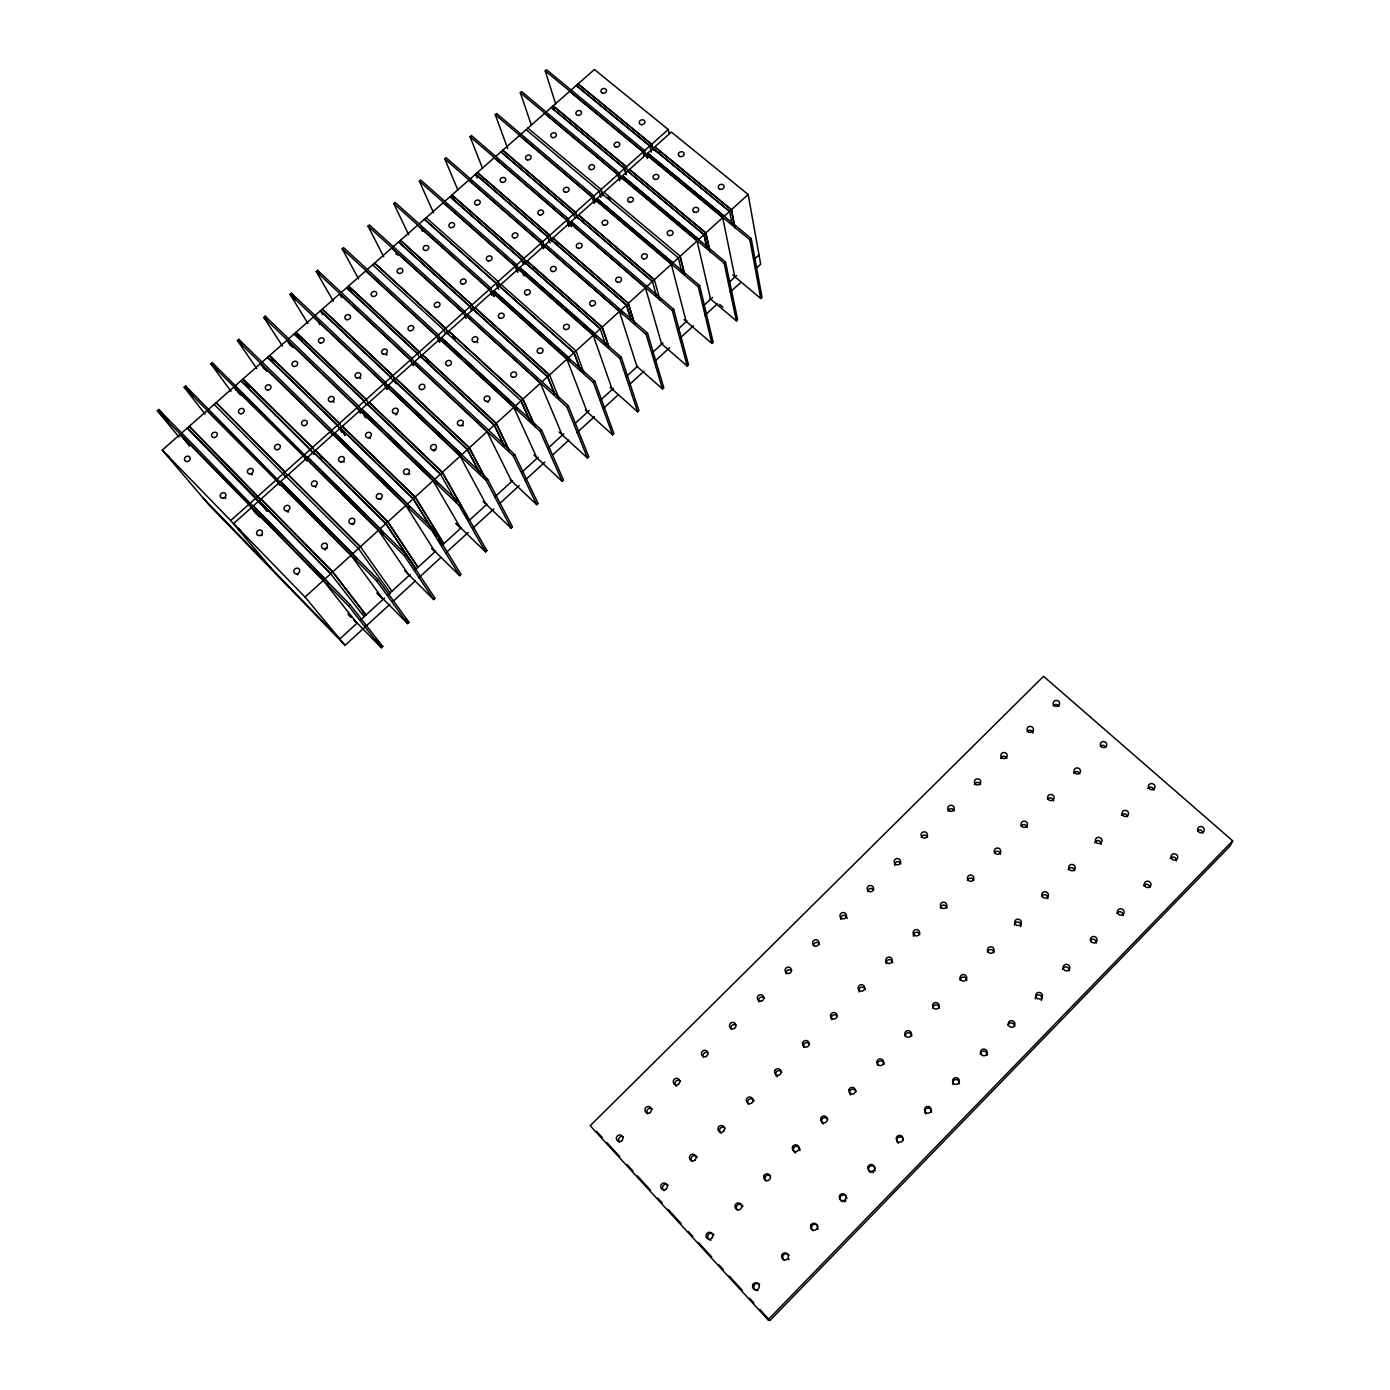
<?xml version="1.0" encoding="UTF-8"?>
<svg xmlns="http://www.w3.org/2000/svg" width="1390" height="1390" viewBox="0 0 1390 1390"><rect width="100%" height="100%" fill="white"/><g stroke="black" fill="none" stroke-linecap="round" stroke-linejoin="round"><path stroke-width="1.5" d="M428.954 362.408L426.417 359.576L427.164 360.827M455.277 338.812L452.862 335.98L453.192 336.919M1232.669 840.811L1230.115 845.971L769.973 1320.5L768.045 1319.805L590.194 1125.726L1043.56 676.322L1232.669 840.811L768.045 1319.805M354.433 620.253L381.381 647.775L382.754 646.506L350.228 604.824L253.241 506.012M377.055 592.818L407.618 623.606L408.99 622.355L378.028 579.422L280.554 481.583L352.713 553.759L356.413 558.832M404.56 570.578L433.732 599.577L435.087 598.326L405.654 554.176L307.711 457.275L380.217 528.756L383.744 533.968M431.942 548.459L459.69 575.668L461.046 574.418L433.141 529.069L334.729 433.124M456.094 523.422L485.527 551.882L486.865 550.649L442.402 472.27L369.236 402.249M483.216 501.512L511.207 528.235L512.545 527.001L487.647 479.272L388.314 385.186M510.2 479.706L536.766 504.709L538.104 503.475L514.682 454.599L414.88 361.417M533.934 455.069L562.168 481.305L563.506 480.071L541.544 430.049L441.308 337.787M559.11 432.029L587.449 458.022L588.787 456.806L568.267 405.637L467.596 314.279M585.277 410.137L612.608 434.862L613.911 433.645L594.851 381.364L493.728 290.892M610.175 387.341L637.61 411.84L638.931 410.623L621.26 357.23L519.738 267.644M636.585 366.074L662.509 388.922L663.812 387.723L647.549 333.218L545.592 244.501M661.24 343.486L687.251 366.126L688.554 364.927L673.681 309.344L571.307 221.497M684.123 319.631L711.871 343.452L713.174 342.27L699.674 285.61L596.901 198.631M710.151 298.676L736.37 320.899L737.656 319.717L725.51 261.998L622.338 175.87M732.791 275.064L760.747 298.468L762.015 297.286L751.226 238.524L647.653 153.23L648.696 157.331L647.775 153.109L724.329 216.145L748.168 194.496L671.353 132.033L233.624 523.543L305.036 597.074L345.085 645.342L389.843 604.303M357.404 622.842L339.803 638.966L202.957 497.846M360.601 619.923L384.596 597.926M387.793 594.99L410.206 574.487M415.002 570.074L435.8 551.031M438.562 540.084L441.881 545.453L461.393 527.574M469.403 520.242L487.004 504.136M494.996 496.803L512.597 480.679M521.997 472.079L538.208 457.223M547.799 448.431L563.801 433.784M575.008 423.516L589.412 410.328M600.602 400.059L613.407 388.349M626.212 376.62L637.419 366.352M651.806 353.164L663.013 342.913M677.417 329.708L687.007 320.916M704.191 305.174L712.618 297.477M728.499 282.917L736.613 275.481M754.214 259.357L759.01 254.961M393.04 601.366L415.419 580.846M418.616 577.91L440.995 557.39M445.79 552.994L468.169 532.457M472.965 528.061L493.745 509.001M500.139 503.145L519.304 485.544M525.698 479.689L544.88 462.105M552.872 454.773L568.857 440.109M576.85 432.777L594.433 416.653M604.024 407.861L618.411 394.656M629.601 384.405L643.987 371.2M655.177 360.948L669.563 347.761M680.753 337.492L693.541 325.764M704.73 315.495L717.518 303.767M730.306 292.039L741.495 281.788M755.882 268.583L760.678 264.187L748.168 194.496M381.381 647.775L348.751 606.162L350.228 604.824M407.618 623.606L376.568 580.759L378.028 579.422M433.732 599.577L404.212 555.496L405.654 554.176M459.69 575.668L431.717 530.389L433.141 529.069M485.527 551.882L459.048 505.404L460.472 504.101L361.591 409.094L363.798 412.674M511.207 528.235L486.239 480.575L487.647 479.272M536.766 504.709L513.257 455.885L514.682 454.599M562.168 481.305L540.137 431.334L541.544 430.049M587.449 458.022L566.877 406.923L568.267 405.637M612.608 434.862L593.461 382.632L594.851 381.364M637.61 411.84L619.888 358.498L621.26 357.23M662.509 388.922L646.176 334.486L647.549 333.218M687.251 366.126L672.308 310.596L673.681 309.344M711.871 343.452L698.319 286.861L699.674 285.61M736.37 320.899L724.173 263.231L725.51 261.998M760.747 298.468L749.87 239.758L751.226 238.524M305.036 597.074L323.262 580.499L251.607 507.454L259.687 517.08M328.909 583.835L325.034 578.9L350.94 555.357L278.938 483.008M352.713 553.759L378.462 530.355L306.113 458.717M380.217 528.756L405.845 505.474L333.131 434.531M409.824 507.454L407.583 503.892L433.055 480.749L360.01 410.502M437.972 484.658L434.792 479.185L460.125 456.163L386.733 386.594M413.317 362.825L487.039 431.717L461.862 454.599L388.435 385.065M488.759 430.153L513.814 407.392L439.761 339.177M517.306 409.772L515.516 405.845L540.432 383.223L466.05 315.652M542.117 381.677L566.894 359.176L492.199 292.265L493.902 296.226M570.091 361.574L568.58 357.63L593.217 335.251L518.209 269M596.293 337.753L594.903 333.722L619.401 311.464L544.081 245.874M569.796 222.852L645.429 287.817L621.069 309.953L622.372 314.053M647.097 286.305L671.335 264.291L595.389 199.969M620.843 177.208L697.085 240.904L672.986 262.797L597.022 198.509M646.159 154.551L722.696 217.639L698.718 239.41L622.477 175.748M162.265 450.082L230.723 520.555L248.706 504.483L180.022 434.445L162.265 450.082L209.16 505.126L345.085 645.342M258.245 515.655L249.018 504.205L276.019 480.071L206.971 410.71L181.743 432.933M280.12 484.815L276.332 479.793L303.176 455.798L233.781 387.098L208.691 409.199M305.904 458.961L303.489 455.52L330.177 431.647L260.451 363.624L235.501 385.586M332.801 434.896L330.49 431.387L357.039 407.652L286.966 340.255L262.154 362.112M360.67 412.761L357.352 407.374L383.762 383.762L313.358 317.024L288.668 338.778M387.219 388.991L384.057 383.501L410.328 360.027L339.594 293.933L315.026 315.547M413.629 365.362L410.623 359.749L436.738 336.397L365.692 270.946L341.262 292.456M439.9 341.87L437.051 336.137L463.026 312.906L391.65 248.08L367.342 269.469M466.032 318.484L463.322 312.646L489.158 289.554L417.469 225.336L393.301 246.621M491.73 295.497L489.454 289.276L515.151 266.307L443.149 202.732L419.12 223.894M517.775 271.901L515.447 266.046L541.005 243.198L468.691 180.231L444.783 201.289M543.49 248.897L541.301 242.937L566.72 220.211L494.11 157.852L470.324 178.789M569.066 226.014L567.016 219.95L592.296 197.345L519.391 135.595L495.726 156.427M594.503 203.253L592.592 197.085L617.751 174.619L544.533 113.441L521.007 134.17M619.749 180.405L618.029 174.358L643.049 151.996L569.553 91.41L546.148 112.034M644.404 155.836L643.344 151.736L668.225 129.496L594.433 69.5L571.151 90.002M178.997 437.051L157.331 410.728L158.755 409.494L253.084 506.203M205.06 414.116L184.175 387.219L185.582 385.986L281.544 483.546M230.983 391.285L210.863 363.833L212.253 362.616L307.312 457.692M256.768 368.576L237.412 340.567L238.802 339.351L331.897 430.118L334.208 433.628M282.413 345.971L263.822 317.441L265.195 316.225L358.759 406.106L362.06 411.51M307.937 323.505L290.076 294.419L291.448 293.221L385.464 382.25L388.609 387.758M333.322 301.144L316.208 271.536L317.563 270.338L412.013 358.498L415.019 364.128M358.585 278.904L342.183 248.758L343.556 247.576L438.423 334.903L441.273 340.637M383.709 256.768L368.037 226.118L369.392 224.937L464.694 311.412L466.501 315.322M408.695 234.754L393.752 203.583L395.09 202.401L490.826 288.06L494.076 296.087M433.576 212.861L419.328 181.169L420.666 180.005L516.819 264.83L519.13 270.703M457.866 190.03L444.765 158.877L446.103 157.713L542.656 241.721L544.845 247.698M482.504 168.329L470.081 136.707L471.401 135.542L568.371 218.751L570.404 224.815M507.75 148.765L495.257 114.64L496.578 113.493L593.93 195.886L595.841 202.071M531.414 125.274L520.294 92.696L521.615 91.549L619.367 173.159L621.069 179.223M555.67 103.92L545.21 70.873L546.513 69.726L644.665 150.554L646.246 156.705M556.678 242.955L558.224 244.049M533.065 268.809L533.013 267.888M608.142 197.189L610.141 199.343M659.329 152.257L658.339 152.292M583.209 220.419L582.306 220.367M366.195 417.886L364.111 415.367L364.632 416.218M578.136 83.852L651.736 144.23L653.283 150.415M654.864 146.784L731.488 209.647L735.119 228.203M577.962 84.008L651.562 144.386L652.588 148.504M654.69 146.94L731.314 209.803L734.545 226.309M576.329 85.433L649.912 145.863L651.337 152.153M653.022 148.417L729.646 211.332L731.957 223.79M576.207 85.555L649.79 145.967M652.9 148.522L729.507 211.436M545.21 70.873L643.344 151.736M749.87 239.758L646.333 154.412L647.375 158.512M421.83 230.497L422.769 231.4M629.583 169.389L705.929 232.877L710.116 251.764M626.299 166.956L552.994 105.987L554.297 110.036M629.409 169.545L705.738 233.034L709.943 251.92M551.361 107.43L624.649 168.451L626.334 174.532M627.741 171.022L704.07 234.562L706.885 247.142M551.239 107.551L624.51 168.555L626.212 174.636M627.62 171.144L703.931 234.667L706.763 247.246M520.294 92.696L618.029 174.358M621.017 177.051L724.173 263.231M527.905 128.089L601.088 189.509L602.322 193.644M604.007 192.272L680.214 256.229L684.853 274.786M526.115 129.652L599.246 191.16L601.001 197.467M602.2 193.87L678.355 257.914L681.847 272.457M719.62 304.445L722.904 307.225M495.257 114.64L592.592 197.085M595.563 199.812L698.319 286.861M502.832 150.172L575.547 212.323L577.562 218.421M578.64 214.964L654.377 279.703L660.007 299.945M502.659 150.311L575.373 212.479L576.711 216.545M578.466 215.12L654.203 279.859M501.008 151.788L573.705 213.973L574.921 218.161M576.78 216.614L652.501 281.406L656.341 295.67M500.886 151.892L573.566 214.095M576.659 216.736L652.362 281.527M470.081 136.707L567.016 219.95M672.308 310.596L569.97 222.713L571.325 226.744M454.756 338.569L453.8 337.648M477.465 172.499L549.884 235.275L552.039 241.269M552.959 237.933L628.384 303.298L634.726 323.905M477.291 172.655L549.71 235.431L551.847 241.426M552.786 238.09L628.211 303.472L634.552 324.079M551.083 239.601L626.508 305.018L630.973 319.422L626.369 305.14L550.961 239.706M475.502 174.237L547.886 237.047L549.45 240.922M444.765 158.877L541.301 242.937M544.237 245.717L646.176 334.486M428.45 362.147L427.495 361.209M527.14 261.025L602.252 327.05L609.115 347.257M526.949 261.181L602.078 327.206L608.942 347.413M450.117 196.598L522.206 260.017L523.735 263.926M600.358 328.77L525.264 262.693L600.237 328.891L605.745 345.033M449.995 196.702L522.084 260.121L523.613 264.048M519.86 267.523L594.903 333.722M419.328 181.169L515.447 266.046M518.383 268.861L619.888 358.498M426.157 217.691L498.124 281.527L499.809 285.523M500.991 284.394L575.981 350.906L583.922 372.868M424.471 219.186L496.247 283.213L497.933 287.209M499.288 285.923L574.07 352.643L580.742 370.452M424.35 219.29L496.126 283.334L498.645 289.311M499.166 286.045L573.948 352.765L579.873 368.576M493.867 290.771L568.58 357.63M393.752 203.583L489.454 289.276M492.373 292.126L593.461 382.632M400.563 240.227L472.044 304.844L473.816 308.771M475.067 307.59L549.571 374.918L558.867 398.357M400.372 240.383L471.87 305.001L473.643 308.928M474.894 307.746L549.38 375.074M398.687 241.877L470.15 306.547L471.922 310.457M473.173 309.275L547.643 376.655L554.784 394.082L547.521 376.777L473.052 309.397M398.565 241.999L470.029 306.651L471.801 310.578M368.037 226.118L463.322 312.646M466.223 315.513L566.877 406.923M374.64 263.058L445.808 328.283L448.623 334.069M448.831 331.063L523.005 399.052L535.254 426.661M374.466 263.214L445.634 328.457L448.449 334.226M448.657 331.22L522.814 399.208L535.081 426.817M372.642 264.83L443.914 330.003L445.669 333.947M446.798 332.888L521.076 400.807L530.737 422.456M441.447 337.666L515.516 405.845M342.183 248.758L437.051 336.137M439.935 339.021L540.137 431.334M422.438 354.659L496.282 423.325L509.313 450.325M348.421 286.149L419.259 352.035M422.265 354.815L496.108 423.481L509.14 450.482M346.701 287.661L417.521 353.581L419.38 357.456M346.579 287.765L417.4 353.703M316.208 271.536L410.623 359.749M413.49 362.668L513.257 455.885M322.411 309.049L392.918 375.561L395.003 379.262M395.907 378.393L469.42 447.719L486.205 479.759M322.219 309.206L392.745 375.734L394.812 379.418M395.733 378.549L469.229 447.893L485.041 478.038M320.378 310.839L390.868 377.402M393.857 380.235L467.335 449.613L480.349 473.955M290.076 294.419L384.057 383.501M386.906 386.437L486.239 480.575M366.074 399.573L295.896 332.401L299.354 337.892M369.062 402.422L442.211 472.426L469.368 520.277M364.319 401.137L294.159 333.93L364.197 401.258L366.387 404.855M367.308 403.986L440.439 474.042L456.024 501.721M367.168 404.108L440.317 474.164M434.792 479.185L361.73 408.973L365.014 414.359M263.822 317.441L357.352 407.374M360.184 410.345L459.048 505.404M396.654 253.779L395.82 253.675M483.772 547.643L486.865 550.649M456.059 523.7L460.716 528.2L433.055 480.749M342.409 426.243L415.245 496.942L443.879 543.629M269.417 355.718L339.264 423.533M342.235 426.4L415.054 497.116L443.688 543.803M334.851 433.002L407.583 503.892M237.412 340.567L330.49 431.387M333.322 434.375L431.717 530.389M431.908 548.737L435.001 551.76L405.845 505.474M242.798 379.157L312.316 447.632M241.061 380.704L312.924 452.671M240.922 380.808L310.404 449.335L314.001 454.513M210.863 363.833L303.489 455.52M306.286 458.544L404.212 555.496M365.918 417.626L364.927 416.583M292.63 347.1C295.792 349.689 288.651 342.322 292.3 346.753M216.232 402.561L287.695 475.241M288.321 474.633L360.444 546.722L391.928 591.202M216.041 402.718L285.193 471.853M288.13 474.789L360.253 546.895M214.147 404.386L285.923 476.822M286.218 476.509L358.446 548.529L390.104 592.887M184.175 387.219L276.332 479.793M279.112 482.851L376.568 580.759M405.932 619.262L408.99 622.355M377.142 593.235L383.136 599.264L350.94 555.357M320.36 455.781L322.219 458.022L320.499 456.372M189.318 426.261L260.729 499.357M261.042 499.01L332.818 571.829L366.022 614.936L363.033 611.913M189.144 426.417L260.538 499.531M260.868 499.184L332.627 572.002L365.848 615.11L362.86 612.069M187.372 427.981L256.142 497.828L267.019 511.12M330.803 573.653L259.061 500.782L267.158 511.016M187.233 428.085L261.233 504.535M258.94 500.904L330.664 573.775L364.128 616.673M253.362 505.891L325.034 578.9M157.331 410.728L249.018 504.205M251.798 507.298L348.751 606.162M375.265 638.861L382.754 646.506M348.456 614.137L351.444 617.195M348.056 614.067L351.044 617.108M354.016 620.166L357.004 623.207L323.262 580.499M523.179 274.768L524.1 275.88M596.64 1131.39L602.461 1137.75M606.839 1142.528L619.94 1156.827M627.22 1164.768L633.058 1171.127M637.419 1175.888L650.52 1190.188M657.818 1198.145L662.179 1202.906M667.999 1209.265L681.117 1223.565M688.398 1231.505L692.776 1236.283M698.597 1242.625L711.697 1256.942M718.995 1264.883L723.356 1269.643M729.177 1276.003L742.295 1290.302M749.575 1298.26L753.936 1303.021M759.774 1309.38L769.973 1320.5M396.967 254.127L397.801 255.204M230.723 520.555L271.432 568.458M158.755 409.494L168.207 421.031M319.109 323.436L319.926 324.6M180.022 434.445L189.596 446.155M248.706 504.483L256.611 514.3M185.582 385.986L193.384 396.081M276.019 480.071L279.807 485.093M283.282 473.573L285.784 476.944M212.253 362.616L218.525 371.2M233.781 387.098L236.317 390.59M482.99 178.928L483.616 179.936M249.071 387.949L242.989 379.001L312.489 447.458L314.696 451.09M303.176 455.798L306.808 460.941M238.802 339.351L242.416 344.616M260.451 363.624L264.1 368.958M378.462 530.355L409.129 575.46M273.031 361.105L269.608 355.562L339.455 423.359L341.558 427.078M330.177 431.647L332.505 435.174M418.06 567.276L387.914 521.771L315.443 450.36L387.723 521.928L417.886 567.433M341.957 432.29L337.37 425.218L267.558 357.369L337.509 425.114L342.079 432.168M265.195 316.225L267.523 319.804M345.033 435.035L340.463 427.981L413.264 498.732L436.477 536.384M344.894 435.157L340.324 428.103L413.125 498.854L436.356 536.505M286.966 340.255L290.475 345.71M299.545 337.735L296.07 332.245L366.265 399.399L368.263 403.187M438.684 539.963L442.003 545.349M357.039 407.652L360.358 413.038M291.448 293.221L295.914 300.501M322.602 314.574L320.499 310.735L390.99 377.298L392.953 381.103M383.762 383.762L386.924 389.269M317.563 270.338L319.7 274.038M339.594 293.933L341.662 297.582M396.063 383.796L393.978 380.113L467.474 449.491L480.228 474.077M351.67 291.5L348.595 285.993L419.45 351.861L422.23 357.682M460.125 456.163L486.291 504.779M410.328 360.027L413.334 365.639M436.738 336.397L439.605 342.131M487.039 431.717L511.746 481.461M513.814 407.392L537.061 458.283M520.937 400.928L529.729 420.614M453.644 198.892L451.976 194.965L524.082 258.332L526.358 264.222M453.47 199.048L451.785 195.121L523.908 258.488L526.184 264.378M497.95 281.684L499.636 285.68M540.432 383.223L562.238 435.209M477.222 178.129L475.623 174.132L548.025 236.926L550.04 243.041M515.151 266.307L517.48 272.162M566.894 359.176L587.292 412.274M541.005 243.198L542.465 247.177M593.217 335.251L612.208 389.443M566.72 220.211L568.771 226.275M571.446 221.392L572.802 225.441M554.471 109.897L553.168 105.831L626.473 166.8L627.429 171.022M619.401 311.464L637.002 366.734M592.296 197.345L594.225 203.513M600.914 189.666L602.774 195.868M645.429 287.817L661.657 344.147M617.751 174.619L619.471 180.665M643.049 151.996L644.109 156.097M671.335 264.291L686.191 321.681M680.04 256.386L684.158 272.874M668.225 129.496L669.198 133.666M697.085 240.904L710.585 299.319M722.696 217.639L734.858 277.096M251.885 474.928A3.023 2.589 -33.3 0 1 252.407 474.355M287.973 512.423A3.058 2.641 -33.4 0 1 288.321 511.746M325.19 550.04A3.093 2.711 -33.6 0 1 326.077 548.737M326.737 548.286A3.093 2.711 -33.6 0 1 327.484 547.973M315.461 487.351A3.041 2.641 -32 0 1 315.982 486.778M352.886 524.603A3.075 2.693 -32.1 0 1 354.05 523.543M343.625 462.071A3.041 2.624 -30.6 0 1 344.355 461.775M380.565 499.41A3.058 2.693 -30.5 0 1 381.225 498.941M333.478 402.231A2.989 2.554 -29.5 0 1 334.191 401.936M369.81 438.423A3.023 2.624 -29.3 0 1 370.452 437.972M408.226 474.476A3.058 2.676 -29 0 1 409.737 474.059M359.993 378.601A2.989 2.554 -28.2 0 1 360.705 378.306M395.994 415.037A3.006 2.606 -27.9 0 1 397.14 413.994M433.941 451.211A3.041 2.658 -27.5 0 1 435.834 449.856M386.351 355.093A2.971 2.537 -27 0 1 387.08 354.798M461.81 425.966A3.023 2.641 -26.1 0 1 463.322 425.548M487.734 402.37A3.023 2.641 -24.7 0 1 488.376 401.918M477.048 342.565A2.989 2.571 -24 0 1 477.812 342.444M225.302 498.506A3.041 2.606 -34.5 0 1 225.962 498.037M1100.307 746.204A3.249 3.023 13.4 0 1 1105.797 747.472M1053.029 705.911A3.197 2.971 8.8 0 1 1058.902 706.502M1073.706 773.101A3.249 3.041 13.8 0 1 1079.682 773.744M1027.071 731.748A3.197 2.989 8.7 0 1 1033.083 733.138M1047.452 799.493A3.249 3.058 14.3 0 1 1053.568 800.953M1000.661 758.488A3.197 3.023 8.6 0 1 1006.829 758.384M1021.024 826.06A3.266 3.093 14.9 0 1 1027.14 827.536M974.39 784.638A3.197 3.041 8.3 0 1 980.576 784.551M994.458 852.765A3.266 3.11 15.6 0 1 1000.574 854.277M947.98 810.943A3.214 3.058 8 0 1 954.165 810.856M967.423 880.391A3.266 3.145 16.5 0 1 973.712 880.339M921.396 837.388A3.214 3.093 7.4 0 1 927.599 837.319M940.457 908.243A3.266 3.162 17.9 0 1 943.619 905.064A3.266 3.162 17.9 0 1 946.955 908.209M894.708 865.605A3.214 3.11 6.6 0 1 896.915 861.783A3.214 3.11 6.6 0 1 900.876 863.937M913.525 936.269A3.266 3.197 20.1 0 1 915.749 932.343A3.266 3.197 20.1 0 1 919.78 934.601M867.69 891.581A3.214 3.145 5.2 0 1 873.667 889.965M886.316 963.635A3.266 3.214 23.9 0 1 888.975 959.604A3.266 3.214 23.9 0 1 892.71 962.801M840.759 919.329A3.214 3.162 2.5 0 1 843.417 915.35A3.214 3.162 2.5 0 1 847.083 918.477M859.263 991.956A3.284 3.249 32.5 0 1 860.792 987.334A3.284 3.249 32.5 0 1 865.223 989.489M813.445 945.582A3.214 3.197 -4.4 0 1 819.457 943.984M831.724 1019.652A3.284 3.266 54.4 0 1 832.888 1015.187A3.284 3.266 54.4 0 1 837.371 1016.385M786.184 973.66A3.232 3.214 -30.1 0 1 791.588 970.55M804.011 1047.521A3.301 3.266 78.7 0 1 805.21 1043.021A3.301 3.266 78.7 0 1 809.675 1044.237M758.975 1001.86A3.249 3.214 -60.1 0 1 764.083 997.951M777.323 1076.781A3.336 3.284 88.5 0 1 776.68 1071.534A3.336 3.284 88.5 0 1 781.823 1072.263M731.279 1029.451A3.266 3.214 -68.4 0 1 735.744 1025.003M748.602 1104.459A3.353 3.284 -87.2 0 1 749.332 1099.177A3.353 3.284 -87.2 0 1 754.127 1101.245M703.427 1057.182A3.301 3.232 -71.5 0 1 707.91 1052.716M721.062 1133.371A3.388 3.284 -84.9 0 1 720.176 1128.385A3.388 3.284 -84.9 0 1 725.111 1128.089M676.548 1086.32A3.319 3.232 -73 0 1 675.714 1081.42A3.319 3.232 -73 0 1 680.579 1081.125M692.011 1161.38A3.405 3.284 -83.4 0 1 692.428 1156.272A3.405 3.284 -83.4 0 1 697.259 1157.331M651.754 1108.647A3.353 3.232 -73.9 0 1 652.414 1109.185M647.705 1113.877A3.353 3.232 -73.9 0 1 650.972 1108.317M664.125 1190.657A3.44 3.284 -82.4 0 1 663.273 1185.583A3.44 3.284 -82.4 0 1 668.225 1185.305M619.332 1142.128A3.388 3.232 -74.4 0 1 623.415 1136.864M1197.676 830.282A3.371 3.11 22 0 1 1202.871 832.957M1147.636 788.669A3.301 3.058 17.9 0 1 1153.856 790.128M1170.137 858.534A3.371 3.127 23.2 0 1 1176.392 860.897M1121.382 815.339A3.319 3.093 18.7 0 1 1127.585 816.816M1143.553 885.795A3.388 3.162 24.6 0 1 1149.878 887.341M1094.677 842.913A3.319 3.11 19.7 0 1 1098.569 840.655A3.319 3.11 19.7 0 1 1101.106 844.477M1116.83 913.213A3.388 3.18 26.3 0 1 1123.085 915.61M1068.093 869.897A3.319 3.145 21 0 1 1074.609 870.661M1090.438 940.109A3.388 3.214 28.4 0 1 1096.206 943.237M1041.649 896.272A3.319 3.162 22.6 0 1 1047.799 898.652M1062.603 969.317A3.388 3.232 31 0 1 1066.599 967.006A3.388 3.232 31 0 1 1069.153 971.002M1014.387 925.184A3.319 3.18 24.7 0 1 1018.418 922.056A3.319 3.18 24.7 0 1 1020.607 926.748M1035.446 998.941A3.405 3.249 34.2 0 1 1039.39 994.91A3.405 3.249 34.2 0 1 1041.127 1000.435M987.421 951.82A3.336 3.214 27.5 0 1 993.937 952.636M1007.993 1025.316A3.405 3.284 38.3 0 1 1014.631 1026.202M960.108 980.298A3.336 3.232 31.4 0 1 963.322 977.031A3.336 3.232 31.4 0 1 966.728 980.28M980.367 1054.437A3.423 3.301 43.3 0 1 984.068 1051.135A3.423 3.301 43.3 0 1 987.004 1055.34M932.725 1008.098A3.336 3.266 37.1 0 1 935.956 1004.814A3.336 3.266 37.1 0 1 939.345 1008.098M953.14 1084.565A3.423 3.319 49.3 0 1 955.486 1079.544A3.423 3.319 49.3 0 1 959.291 1083.8M905.185 1036.071A3.353 3.284 45.3 0 1 908.435 1032.77A3.353 3.284 45.3 0 1 911.805 1036.089M925.792 1113.911A3.44 3.336 56 0 1 927.182 1108.212A3.44 3.336 56 0 1 931.404 1112.417M877.594 1065.07A3.353 3.301 55.8 0 1 880.322 1060.918A3.353 3.301 55.8 0 1 884.11 1064.236M898.444 1143.258A3.458 3.353 62.8 0 1 898.34 1137.315A3.458 3.353 62.8 0 1 903.448 1140.339M850.593 1094.903A3.371 3.301 66.5 0 1 850.055 1094.208M849.707 1093.391A3.371 3.301 66.5 0 1 852.035 1089.274A3.371 3.301 66.5 0 1 856.118 1091.689M871.009 1172.604A3.475 3.353 68.9 0 1 869.497 1171.683M868.941 1170.971A3.475 3.353 68.9 0 1 870.522 1166.054A3.475 3.353 68.9 0 1 875.092 1168.417M875.127 1170.206A3.475 3.353 68.9 0 1 874.797 1171.04M873.58 1172.291A3.475 3.353 68.9 0 1 872.764 1172.621M823.21 1123.954A3.405 3.319 75 0 1 822.515 1118.602A3.405 3.319 75 0 1 827.745 1119.35M842.601 1201.777A3.51 3.371 74.1 0 1 840.116 1197.763A3.51 3.371 74.1 0 1 843.73 1194.931A3.51 3.371 74.1 0 1 846.823 1198.458M845.85 1200.908A3.51 3.371 74.1 0 1 844.356 1201.794M795.792 1152.988A3.423 3.319 81 0 1 794.298 1152.084M793.777 1151.372A3.423 3.319 81 0 1 796.227 1146.298A3.423 3.319 81 0 1 799.875 1150.607M813.185 1230.758A3.527 3.371 78.3 0 1 812.82 1224.903A3.527 3.371 78.3 0 1 818.137 1226.884M818.137 1228.708A3.527 3.371 78.3 0 1 817.807 1229.542M765.89 1180.927A3.458 3.336 85.2 0 1 765.925 1176.062A3.458 3.336 85.2 0 1 770.633 1176.114M784.429 1260.278A3.545 3.388 81.6 0 1 783.734 1254.684A3.545 3.388 81.6 0 1 789.068 1255.518M789.051 1259.062A3.545 3.388 81.6 0 1 788.512 1259.792M737.326 1209.96A3.475 3.336 88.1 0 1 738.073 1204.505A3.475 3.336 88.1 0 1 742.938 1206.676M758.036 1290.407A3.579 3.388 84.3 0 1 753.936 1285.941A3.579 3.388 84.3 0 1 759.618 1284.447M710.916 1240.227A3.51 3.336 -89.7 0 1 708.118 1234.928A3.51 3.336 -89.7 0 1 713.887 1235.015M261.563 535.654A3.075 2.658 -34.8 0 1 262.224 535.185M297.721 574.921A3.11 2.711 -35.1 0 1 298.086 574.226M300.257 337.11L302.725 339.907L300.257 337.11M264.691 368.454L267.175 371.252L264.812 368.559M247.246 383.831L249.766 386.611L247.246 383.831M238.055 391.928L240.574 394.708L238.055 391.928M184.384 439.24L186.955 442.02L184.384 439.24M166.678 454.86L169.25 457.623L166.678 454.86M255.986 512.25L258.557 515.047L256.125 512.371M238.02 528.322L240.609 531.119L238.02 528.322M494.336 425.079L420.527 356.379L494.214 425.201L504.501 446.381L494.336 425.079M385.934 523.561L313.48 452.115L385.794 523.683L416.062 569.118L385.934 523.561M214.112 437.589A3.023 2.554 -33.1 0 0 217.066 433.454A3.023 2.554 -33.1 0 0 212.097 433.663A3.023 2.554 -33.1 0 0 214.112 437.589M250.026 473.886A3.041 2.606 -33.2 0 0 252.997 469.681A3.041 2.606 -33.2 0 0 247.959 469.872A3.041 2.606 -33.2 0 0 250.026 473.886M286.688 510.929A3.075 2.658 -33.4 0 0 289.659 506.655A3.075 2.658 -33.4 0 0 284.55 506.829A3.075 2.658 -33.4 0 0 286.688 510.929M324.148 548.772A3.11 2.711 -33.5 0 0 327.119 544.428A3.11 2.711 -33.5 0 0 321.959 544.602A3.11 2.711 -33.5 0 0 324.148 548.772M241.078 413.768A3.006 2.537 -31.9 0 0 243.997 409.65A3.006 2.537 -31.9 0 0 239.028 409.859A3.006 2.537 -31.9 0 0 241.078 413.768M277.166 449.717A3.041 2.589 -32 0 0 280.102 445.53A3.041 2.589 -32 0 0 275.081 445.738A3.041 2.589 -32 0 0 277.166 449.717M314.001 486.396A3.058 2.658 -32 0 0 316.955 482.139A3.058 2.658 -32 0 0 311.864 482.33A3.058 2.658 -32 0 0 314.001 486.396M351.653 523.874A3.093 2.711 -32 0 0 354.606 519.547A3.093 2.711 -32 0 0 349.446 519.738A3.093 2.711 -32 0 0 351.653 523.874M267.888 390.069A2.989 2.537 -30.8 0 0 270.789 385.968A2.989 2.537 -30.8 0 0 265.82 386.194A2.989 2.537 -30.8 0 0 267.888 390.069M304.149 425.67A3.023 2.589 -30.7 0 0 307.068 421.5A3.023 2.589 -30.7 0 0 302.047 421.726A3.023 2.589 -30.7 0 0 304.149 425.67M341.176 461.984A3.058 2.641 -30.6 0 0 344.094 457.762A3.058 2.641 -30.6 0 0 339.004 457.97A3.058 2.641 -30.6 0 0 341.176 461.984M379.001 499.114A3.075 2.693 -30.5 0 0 381.937 494.823A3.075 2.693 -30.5 0 0 376.777 495.014A3.075 2.693 -30.5 0 0 379.001 499.114M294.541 366.491A2.971 2.519 -29.6 0 0 297.425 362.425A2.971 2.519 -29.6 0 0 292.473 362.651A2.971 2.519 -29.6 0 0 294.541 366.491M330.994 401.745A3.006 2.571 -29.4 0 0 333.895 397.627A3.006 2.571 -29.4 0 0 328.874 397.835A3.006 2.571 -29.4 0 0 330.994 401.745M368.194 437.728A3.041 2.624 -29.2 0 0 371.095 433.524A3.041 2.624 -29.2 0 0 366.004 433.732A3.041 2.624 -29.2 0 0 368.194 437.728M406.21 474.494A3.075 2.676 -29 0 0 409.112 470.22A3.075 2.676 -29 0 0 403.951 470.411A3.075 2.676 -29 0 0 406.21 474.494M320.326 343A2.971 2.502 -28.5 0 0 324.148 339.629A2.971 2.502 -28.5 0 0 319.474 338.691A2.971 2.502 -28.5 0 0 320.326 343M356.952 377.906A2.989 2.554 -28.2 0 0 360.792 374.501A2.989 2.554 -28.2 0 0 356.048 373.528A2.989 2.554 -28.2 0 0 356.952 377.906M394.326 413.542A3.023 2.606 -27.9 0 0 398.183 410.067A3.023 2.606 -27.9 0 0 393.37 409.06A3.023 2.606 -27.9 0 0 394.326 413.542M432.498 449.926A3.058 2.676 -27.5 0 0 436.391 446.416A3.058 2.676 -27.5 0 0 431.508 445.373A3.058 2.676 -27.5 0 0 432.498 449.926M346.718 319.683A2.954 2.502 -27.3 0 0 350.506 316.329A2.954 2.502 -27.3 0 0 345.832 315.408A2.954 2.502 -27.3 0 0 346.718 319.683M383.501 354.259A2.989 2.554 -27 0 0 387.323 350.853A2.989 2.554 -27 0 0 382.58 349.898A2.989 2.554 -27 0 0 383.501 354.259M421.048 389.548A3.023 2.606 -26.6 0 0 424.888 386.09A3.023 2.606 -26.6 0 0 420.075 385.099A3.023 2.606 -26.6 0 0 421.048 389.548M459.395 425.583A3.041 2.658 -26.1 0 0 463.27 422.091A3.041 2.658 -26.1 0 0 458.37 421.066A3.041 2.658 -26.1 0 0 459.395 425.583M372.954 296.487A2.954 2.485 -26.2 0 0 376.725 293.151A2.954 2.485 -26.2 0 0 372.051 292.248A2.954 2.485 -26.2 0 0 372.954 296.487M409.911 330.733A2.971 2.537 -25.8 0 0 413.699 327.362A2.971 2.537 -25.8 0 0 408.955 326.424A2.971 2.537 -25.8 0 0 409.911 330.733M447.615 365.674A3.006 2.589 -25.3 0 0 451.437 362.251A3.006 2.589 -25.3 0 0 446.624 361.278A3.006 2.589 -25.3 0 0 447.615 365.674M486.153 401.363A3.041 2.641 -24.7 0 0 489.992 397.887A3.041 2.641 -24.7 0 0 485.11 396.88A3.041 2.641 -24.7 0 0 486.153 401.363M399.034 273.43A2.936 2.467 -25.1 0 0 402.787 270.112A2.936 2.467 -25.1 0 0 398.113 269.208A2.936 2.467 -25.1 0 0 399.034 273.43M436.165 307.346A2.971 2.519 -24.6 0 0 439.952 303.976A2.971 2.519 -24.6 0 0 435.209 303.055A2.971 2.519 -24.6 0 0 436.165 307.346M474.059 341.94A2.989 2.571 -24 0 0 477.847 338.535A2.989 2.571 -24 0 0 473.034 337.579A2.989 2.571 -24 0 0 474.059 341.94M512.754 377.281A3.023 2.624 -23.3 0 0 516.576 373.823A3.023 2.624 -23.3 0 0 511.676 372.833A3.023 2.624 -23.3 0 0 512.754 377.281M424.993 250.478A2.936 2.467 -24.1 0 0 428.728 247.194A2.936 2.467 -24.1 0 0 424.054 246.308A2.936 2.467 -24.1 0 0 424.993 250.478M462.297 284.081A2.954 2.502 -23.5 0 0 466.05 280.728A2.954 2.502 -23.5 0 0 461.306 279.824A2.954 2.502 -23.5 0 0 462.297 284.081M500.348 318.345A2.989 2.571 -22.8 0 0 504.118 314.939A2.989 2.571 -22.8 0 0 499.305 314.001A2.989 2.571 -22.8 0 0 500.348 318.345M539.198 353.338A3.023 2.624 -22 0 0 543.004 349.898A3.023 2.624 -22 0 0 538.121 348.925A3.023 2.624 -22 0 0 539.198 353.338M450.812 227.665A2.919 2.45 -23 0 0 454.53 224.381A2.919 2.45 -23 0 0 449.839 223.512A2.919 2.45 -23 0 0 450.812 227.665M488.272 260.938A2.954 2.502 -22.4 0 0 492.008 257.602A2.954 2.502 -22.4 0 0 487.264 256.716A2.954 2.502 -22.4 0 0 488.272 260.938M526.48 294.871A2.989 2.554 -21.6 0 0 530.25 291.483A2.989 2.554 -21.6 0 0 525.42 290.562A2.989 2.554 -21.6 0 0 526.48 294.871M565.522 329.517A3.006 2.606 -20.7 0 0 569.292 326.094A3.006 2.606 -20.7 0 0 564.392 325.156A3.006 2.606 -20.7 0 0 565.522 329.517M476.492 204.973A2.919 2.433 -22 0 0 480.193 201.706A2.919 2.433 -22 0 0 475.502 200.855A2.919 2.433 -22 0 0 476.492 204.973M514.109 237.916A2.936 2.485 -21.3 0 0 517.827 234.597A2.936 2.485 -21.3 0 0 513.084 233.729A2.936 2.485 -21.3 0 0 514.109 237.916M552.49 271.519A2.971 2.537 -20.5 0 0 556.226 268.166A2.971 2.537 -20.5 0 0 551.396 267.262A2.971 2.537 -20.5 0 0 552.49 271.519M591.688 305.835A3.006 2.589 -19.5 0 0 595.441 302.429A3.006 2.589 -19.5 0 0 590.542 301.491A3.006 2.589 -19.5 0 0 591.688 305.835M502.033 182.385A2.902 2.415 -21.1 0 0 505.717 179.136A2.902 2.415 -21.1 0 0 501.026 178.302A2.902 2.415 -21.1 0 0 502.033 182.385M539.824 215.016A2.936 2.467 -20.3 0 0 543.507 211.732A2.936 2.467 -20.3 0 0 538.747 210.863A2.936 2.467 -20.3 0 0 539.824 215.016M578.344 248.289A2.971 2.519 -19.4 0 0 582.062 244.953A2.971 2.519 -19.4 0 0 577.25 244.067A2.971 2.519 -19.4 0 0 578.344 248.289M617.699 282.274A2.989 2.571 -18.4 0 0 621.452 278.904A2.989 2.571 -18.4 0 0 616.552 277.983A2.989 2.571 -18.4 0 0 617.699 282.274M527.453 159.937A2.902 2.415 -20.1 0 0 531.102 156.705A2.902 2.415 -20.1 0 0 526.41 155.888A2.902 2.415 -20.1 0 0 527.453 159.937M565.382 192.237A2.919 2.45 -19.3 0 0 569.049 188.971A2.919 2.45 -19.3 0 0 564.305 188.119A2.919 2.45 -19.3 0 0 565.382 192.237M604.077 225.197A2.954 2.502 -18.4 0 0 607.778 221.879A2.954 2.502 -18.4 0 0 602.947 221.01A2.954 2.502 -18.4 0 0 604.077 225.197M643.587 258.853A2.989 2.554 -17.3 0 0 647.306 255.482A2.989 2.554 -17.3 0 0 642.406 254.579A2.989 2.554 -17.3 0 0 643.587 258.853M552.716 137.593A2.884 2.398 -19.2 0 0 556.347 134.378A2.884 2.398 -19.2 0 0 551.656 133.579A2.884 2.398 -19.2 0 0 552.716 137.593M590.802 169.597A2.919 2.45 -18.4 0 0 594.468 166.331A2.919 2.45 -18.4 0 0 589.707 165.497A2.919 2.45 -18.4 0 0 590.802 169.597M629.653 202.228A2.954 2.485 -17.4 0 0 633.336 198.926A2.954 2.485 -17.4 0 0 628.506 198.075A2.954 2.485 -17.4 0 0 629.653 202.228M669.32 235.553A2.989 2.537 -16.3 0 0 673.021 232.199A2.989 2.537 -16.3 0 0 668.121 231.313A2.989 2.537 -16.3 0 0 669.32 235.553M577.858 115.37A2.884 2.38 -18.4 0 0 581.472 112.173A2.884 2.38 -18.4 0 0 576.78 111.391A2.884 2.38 -18.4 0 0 577.858 115.37M616.1 147.062A2.919 2.433 -17.5 0 0 619.731 143.813A2.919 2.433 -17.5 0 0 614.971 143.014A2.919 2.433 -17.5 0 0 616.1 147.062M655.107 179.38A2.936 2.485 -16.5 0 0 658.756 176.096A2.936 2.485 -16.5 0 0 653.926 175.262A2.936 2.485 -16.5 0 0 655.107 179.38M694.218 212.166A2.971 2.519 -15.3 0 0 698.683 209.699A2.971 2.519 -15.3 0 0 694.322 207.736A2.971 2.519 -15.3 0 0 694.218 212.166M187.007 461.549A3.023 2.554 -34.3 0 0 189.978 457.38A3.023 2.554 -34.3 0 0 185.009 457.588A3.023 2.554 -34.3 0 0 187.007 461.549M222.747 498.193A3.058 2.606 -34.5 0 0 225.719 493.954A3.058 2.606 -34.5 0 0 220.697 494.145A3.058 2.606 -34.5 0 0 222.747 498.193M1100.793 746.135A3.266 3.041 13.2 0 0 1106.423 746.048A3.266 3.041 13.2 0 0 1103.365 741.53A3.266 3.041 13.2 0 0 1100.793 746.135M1054.228 705.564A3.214 2.989 8.7 0 0 1059.527 704.105A3.214 2.989 8.7 0 0 1055.427 700.525A3.214 2.989 8.7 0 0 1054.228 705.564M1074.522 772.562A3.266 3.058 13.6 0 0 1080.152 772.475A3.266 3.058 13.6 0 0 1077.111 767.905A3.266 3.058 13.6 0 0 1074.522 772.562M1028.096 731.574A3.214 3.006 8.5 0 0 1033.413 730.132A3.214 3.006 8.5 0 0 1029.33 726.501A3.214 3.006 8.5 0 0 1028.096 731.574M1048.095 799.128A3.266 3.075 14.1 0 0 1053.742 799.059A3.266 3.075 14.1 0 0 1050.701 794.455A3.266 3.075 14.1 0 0 1048.095 799.128M1001.825 757.741A3.214 3.041 8.4 0 0 1007.142 756.282A3.214 3.041 8.4 0 0 1003.076 752.633A3.214 3.041 8.4 0 0 1001.825 757.741M1021.494 825.851A3.284 3.11 14.6 0 0 1027.158 825.782A3.284 3.11 14.6 0 0 1024.135 821.143A3.284 3.11 14.6 0 0 1021.494 825.851M975.398 784.064A3.214 3.058 8.1 0 0 980.732 782.605A3.214 3.058 8.1 0 0 976.666 778.921A3.214 3.058 8.1 0 0 975.398 784.064M994.754 852.748A3.284 3.127 15.3 0 0 1000.418 852.678A3.284 3.127 15.3 0 0 997.429 848.004A3.284 3.127 15.3 0 0 994.754 852.748M948.797 810.526A3.232 3.075 7.7 0 0 954.148 809.067A3.232 3.075 7.7 0 0 950.1 805.349A3.232 3.075 7.7 0 0 948.797 810.526M967.857 879.783A3.284 3.162 16.2 0 0 973.521 879.731A3.284 3.162 16.2 0 0 970.55 875.005A3.284 3.162 16.2 0 0 967.857 879.783M922.056 837.162A3.232 3.11 7.1 0 0 927.425 835.703A3.232 3.11 7.1 0 0 923.394 831.932A3.232 3.11 7.1 0 0 922.056 837.162M940.804 906.992A3.284 3.18 17.5 0 0 946.468 906.958A3.284 3.18 17.5 0 0 943.515 902.18A3.284 3.18 17.5 0 0 940.804 906.992M895.16 863.937A3.232 3.127 6.3 0 0 900.546 862.478A3.232 3.127 6.3 0 0 896.515 858.673A3.232 3.127 6.3 0 0 895.16 863.937M913.577 934.358A3.284 3.214 19.5 0 0 919.259 934.323A3.284 3.214 19.5 0 0 916.323 929.51A3.284 3.214 19.5 0 0 913.577 934.358M868.107 890.868A3.232 3.162 4.8 0 0 873.493 889.409A3.232 3.162 4.8 0 0 869.497 885.586A3.232 3.162 4.8 0 0 868.107 890.868M886.195 961.88A3.284 3.232 23.1 0 0 891.876 961.863A3.284 3.232 23.1 0 0 888.957 957.015A3.284 3.232 23.1 0 0 886.195 961.88M840.898 917.973A3.232 3.18 1.9 0 0 846.302 916.514A3.232 3.18 1.9 0 0 842.305 912.639A3.232 3.18 1.9 0 0 840.898 917.973M858.308 988.794A3.301 3.266 31.3 0 0 863.816 990.253A3.301 3.266 31.3 0 0 862.286 984.78A3.301 3.266 31.3 0 0 858.308 988.794M814.193 945.739A3.232 3.214 -5.2 0 0 819.04 942.941A3.232 3.214 -5.2 0 0 814.175 940.179A3.232 3.214 -5.2 0 0 814.193 945.739M830.49 1015.795A3.301 3.284 53.5 0 0 835.425 1018.644A3.301 3.284 53.5 0 0 835.407 1012.945A3.301 3.284 53.5 0 0 830.49 1015.795M787.435 973.486A3.249 3.232 -29.4 0 0 791.414 969.508A3.249 3.232 -29.4 0 0 785.993 968.083A3.249 3.232 -29.4 0 0 787.435 973.486M803.055 1042.135A3.319 3.284 79.2 0 0 805.905 1047.139A3.319 3.284 79.2 0 0 808.754 1042.152A3.319 3.284 79.2 0 0 803.055 1042.135M761.407 1001.078A3.266 3.232 -58.6 0 0 762.901 995.622A3.266 3.232 -58.6 0 0 757.463 997.082A3.266 3.232 -58.6 0 0 761.407 1001.078M775.029 1070.3A3.353 3.301 89.1 0 0 777.861 1075.339A3.353 3.301 89.1 0 0 780.728 1070.335A3.353 3.301 89.1 0 0 775.029 1070.3M734.32 1028.496A3.284 3.249 -67.5 0 0 734.389 1022.814A3.284 3.249 -67.5 0 0 729.489 1025.646A3.284 3.249 -67.5 0 0 734.32 1028.496M751.973 1102.756A3.371 3.301 -86.7 0 0 750.548 1097.11A3.371 3.301 -86.7 0 0 746.465 1101.21A3.371 3.301 -86.7 0 0 751.973 1102.756M706.294 1056.435A3.319 3.249 -70.9 0 0 706.381 1050.701A3.319 3.249 -70.9 0 0 701.464 1053.551A3.319 3.249 -70.9 0 0 706.294 1056.435M723.599 1131.321A3.405 3.301 -84.5 0 0 722.192 1125.605A3.405 3.301 -84.5 0 0 718.091 1129.74A3.405 3.301 -84.5 0 0 723.599 1131.321M678.094 1084.513A3.336 3.249 -72.5 0 0 678.216 1078.744A3.336 3.249 -72.5 0 0 673.264 1081.611A3.336 3.249 -72.5 0 0 678.094 1084.513M695.035 1160.042A3.423 3.301 -83.1 0 0 693.662 1154.291A3.423 3.301 -83.1 0 0 689.527 1158.443A3.423 3.301 -83.1 0 0 695.035 1160.042M649.721 1112.782A3.371 3.249 -73.5 0 0 649.877 1106.961A3.371 3.249 -73.5 0 0 644.908 1109.828A3.371 3.249 -73.5 0 0 649.721 1112.782M666.297 1188.954A3.458 3.301 -82.1 0 0 664.959 1183.151A3.458 3.301 -82.1 0 0 660.806 1187.321A3.458 3.301 -82.1 0 0 666.297 1188.954M621.869 1140.686A3.405 3.249 -74.1 0 0 620.583 1135.005A3.405 3.249 -74.1 0 0 616.465 1139.105A3.405 3.249 -74.1 0 0 621.869 1140.686M1198.163 831.289A3.388 3.127 21.8 0 0 1203.966 831.22A3.388 3.127 21.8 0 0 1200.717 826.511A3.388 3.127 21.8 0 0 1198.163 831.289M1148.922 788.234A3.336 3.075 17.7 0 0 1154.638 788.147A3.336 3.075 17.7 0 0 1151.476 783.526A3.336 3.075 17.7 0 0 1148.922 788.234M1171.579 858.551A3.388 3.145 23 0 0 1177.399 858.499A3.388 3.145 23 0 0 1174.168 853.738A3.388 3.145 23 0 0 1171.579 858.551M1122.495 815.061A3.336 3.11 18.5 0 0 1128.211 814.992A3.336 3.11 18.5 0 0 1125.083 810.335A3.336 3.11 18.5 0 0 1122.495 815.061M1144.839 885.986A3.405 3.18 24.4 0 0 1150.659 885.934A3.405 3.18 24.4 0 0 1147.445 881.138A3.405 3.18 24.4 0 0 1144.839 885.986M1095.911 842.062A3.336 3.127 19.5 0 0 1101.644 841.993A3.336 3.127 19.5 0 0 1098.517 837.301A3.336 3.127 19.5 0 0 1095.911 842.062M1117.942 913.577A3.405 3.197 26.1 0 0 1123.763 913.543A3.405 3.197 26.1 0 0 1120.583 908.712A3.405 3.197 26.1 0 0 1117.942 913.577M1069.171 869.219A3.336 3.162 20.7 0 0 1074.904 869.167A3.336 3.162 20.7 0 0 1071.812 864.424A3.336 3.162 20.7 0 0 1069.171 869.219M1090.889 941.343A3.405 3.232 28.1 0 0 1096.71 941.325A3.405 3.232 28.1 0 0 1093.548 936.443A3.405 3.232 28.1 0 0 1090.889 941.343M1042.274 896.533A3.336 3.18 22.3 0 0 1048.008 896.498A3.336 3.18 22.3 0 0 1044.932 891.702A3.336 3.18 22.3 0 0 1042.274 896.533M1063.281 968.482A3.423 3.249 30.7 0 0 1068.98 969.942A3.423 3.249 30.7 0 0 1067.225 964.434A3.423 3.249 30.7 0 0 1063.281 968.482M1015.204 924.02A3.353 3.197 24.3 0 0 1020.955 923.985A3.353 3.197 24.3 0 0 1017.897 919.155A3.353 3.197 24.3 0 0 1015.204 924.02M1035.898 996.578A3.423 3.266 33.9 0 0 1041.597 998.055A3.423 3.266 33.9 0 0 1039.859 992.512A3.423 3.266 33.9 0 0 1035.898 996.578M987.977 951.664A3.353 3.232 27.1 0 0 993.728 951.646A3.353 3.232 27.1 0 0 990.688 946.764A3.353 3.232 27.1 0 0 987.977 951.664M1008.341 1024.83A3.423 3.301 37.9 0 0 1014.04 1026.341A3.423 3.301 37.9 0 0 1012.32 1020.747A3.423 3.301 37.9 0 0 1008.341 1024.83M960.229 978.682A3.353 3.249 31 0 0 965.841 980.141A3.353 3.249 31 0 0 964.191 974.651A3.353 3.249 31 0 0 960.229 978.682M980.628 1053.273A3.44 3.319 43 0 0 986.327 1054.802A3.44 3.319 43 0 0 984.624 1049.155A3.44 3.319 43 0 0 980.628 1053.273M932.69 1006.655A3.353 3.284 36.6 0 0 938.285 1008.132A3.353 3.284 36.6 0 0 936.669 1002.607A3.353 3.284 36.6 0 0 932.69 1006.655M952.584 1081.003A3.44 3.336 49 0 0 957.745 1083.974A3.44 3.336 49 0 0 957.588 1078.084A3.44 3.336 49 0 0 952.584 1081.003M904.838 1033.934A3.371 3.301 44.8 0 0 909.894 1036.836A3.371 3.301 44.8 0 0 909.79 1031.05A3.371 3.301 44.8 0 0 904.838 1033.934M924.524 1109.776A3.458 3.353 55.8 0 0 929.667 1112.782A3.458 3.353 55.8 0 0 929.545 1106.857A3.458 3.353 55.8 0 0 924.524 1109.776M876.951 1062.238A3.388 3.319 55.5 0 0 882.007 1065.157A3.388 3.319 55.5 0 0 881.92 1059.336A3.388 3.319 55.5 0 0 876.951 1062.238M896.394 1137.837A3.475 3.371 62.7 0 0 900.616 1142.111A3.475 3.371 62.7 0 0 902.04 1136.342A3.475 3.371 62.7 0 0 896.394 1137.837M849.012 1089.83A3.405 3.336 66.4 0 0 853.13 1093.999A3.405 3.336 66.4 0 0 854.589 1088.353A3.405 3.336 66.4 0 0 849.012 1089.83M868.003 1166.957A3.492 3.371 68.9 0 0 872.208 1171.284A3.492 3.371 68.9 0 0 873.667 1165.48A3.492 3.371 68.9 0 0 868.003 1166.957M820.795 1118.481A3.423 3.336 75.2 0 0 824.913 1122.686A3.423 3.336 75.2 0 0 826.39 1116.987A3.423 3.336 75.2 0 0 820.795 1118.481M839.421 1196.269A3.527 3.388 74.2 0 0 843.608 1200.63A3.527 3.388 74.2 0 0 845.103 1194.774A3.527 3.388 74.2 0 0 839.421 1196.269M792.734 1146.472A3.44 3.353 81.3 0 0 795.636 1151.667A3.44 3.353 81.3 0 0 798.538 1146.524A3.44 3.353 81.3 0 0 792.734 1146.472M811.013 1224.903A3.545 3.388 78.4 0 0 813.967 1230.272A3.545 3.388 78.4 0 0 816.903 1225.007A3.545 3.388 78.4 0 0 811.013 1224.903M764.187 1175.454A3.475 3.353 85.4 0 0 767.054 1180.701A3.475 3.353 85.4 0 0 769.991 1175.523A3.475 3.353 85.4 0 0 764.187 1175.454M782.084 1254.579A3.579 3.405 81.8 0 0 785.003 1259.983A3.579 3.405 81.8 0 0 787.974 1254.684A3.579 3.405 81.8 0 0 782.084 1254.579M735.449 1204.626A3.492 3.353 88.4 0 0 738.298 1209.908A3.492 3.353 88.4 0 0 741.252 1204.713A3.492 3.353 88.4 0 0 735.449 1204.626M752.98 1284.429A3.597 3.405 84.4 0 0 755.882 1289.885A3.597 3.405 84.4 0 0 758.87 1284.551A3.597 3.405 84.4 0 0 752.98 1284.429M712.288 1237.586A3.527 3.353 -89.5 0 0 709.473 1232.252A3.527 3.353 -89.5 0 0 706.485 1237.5A3.527 3.353 -89.5 0 0 712.288 1237.586M259.218 535.602A3.093 2.676 -34.7 0 0 262.206 531.293A3.093 2.676 -34.7 0 0 257.098 531.466A3.093 2.676 -34.7 0 0 259.218 535.602M296.487 573.827A3.127 2.728 -35 0 0 299.476 569.448A3.127 2.728 -35 0 0 294.315 569.605A3.127 2.728 -35 0 0 296.487 573.827M602.878 93.269A2.884 2.363 -17.5 0 0 606.457 90.089A2.884 2.363 -17.5 0 0 601.766 89.308A2.884 2.363 -17.5 0 0 602.878 93.269M641.259 124.648A2.902 2.415 -16.6 0 0 644.873 121.416A2.902 2.415 -16.6 0 0 640.112 120.635A2.902 2.415 -16.6 0 0 641.259 124.648M679.71 156.445A2.936 2.467 -15.6 0 0 684.141 154.029A2.936 2.467 -15.6 0 0 679.832 152.136A2.936 2.467 -15.6 0 0 679.71 156.445M719.673 189.127A2.971 2.519 -14.4 0 0 724.138 186.677A2.971 2.519 -14.4 0 0 719.759 184.731A2.971 2.519 -14.4 0 0 719.673 189.127"/></g></svg>
